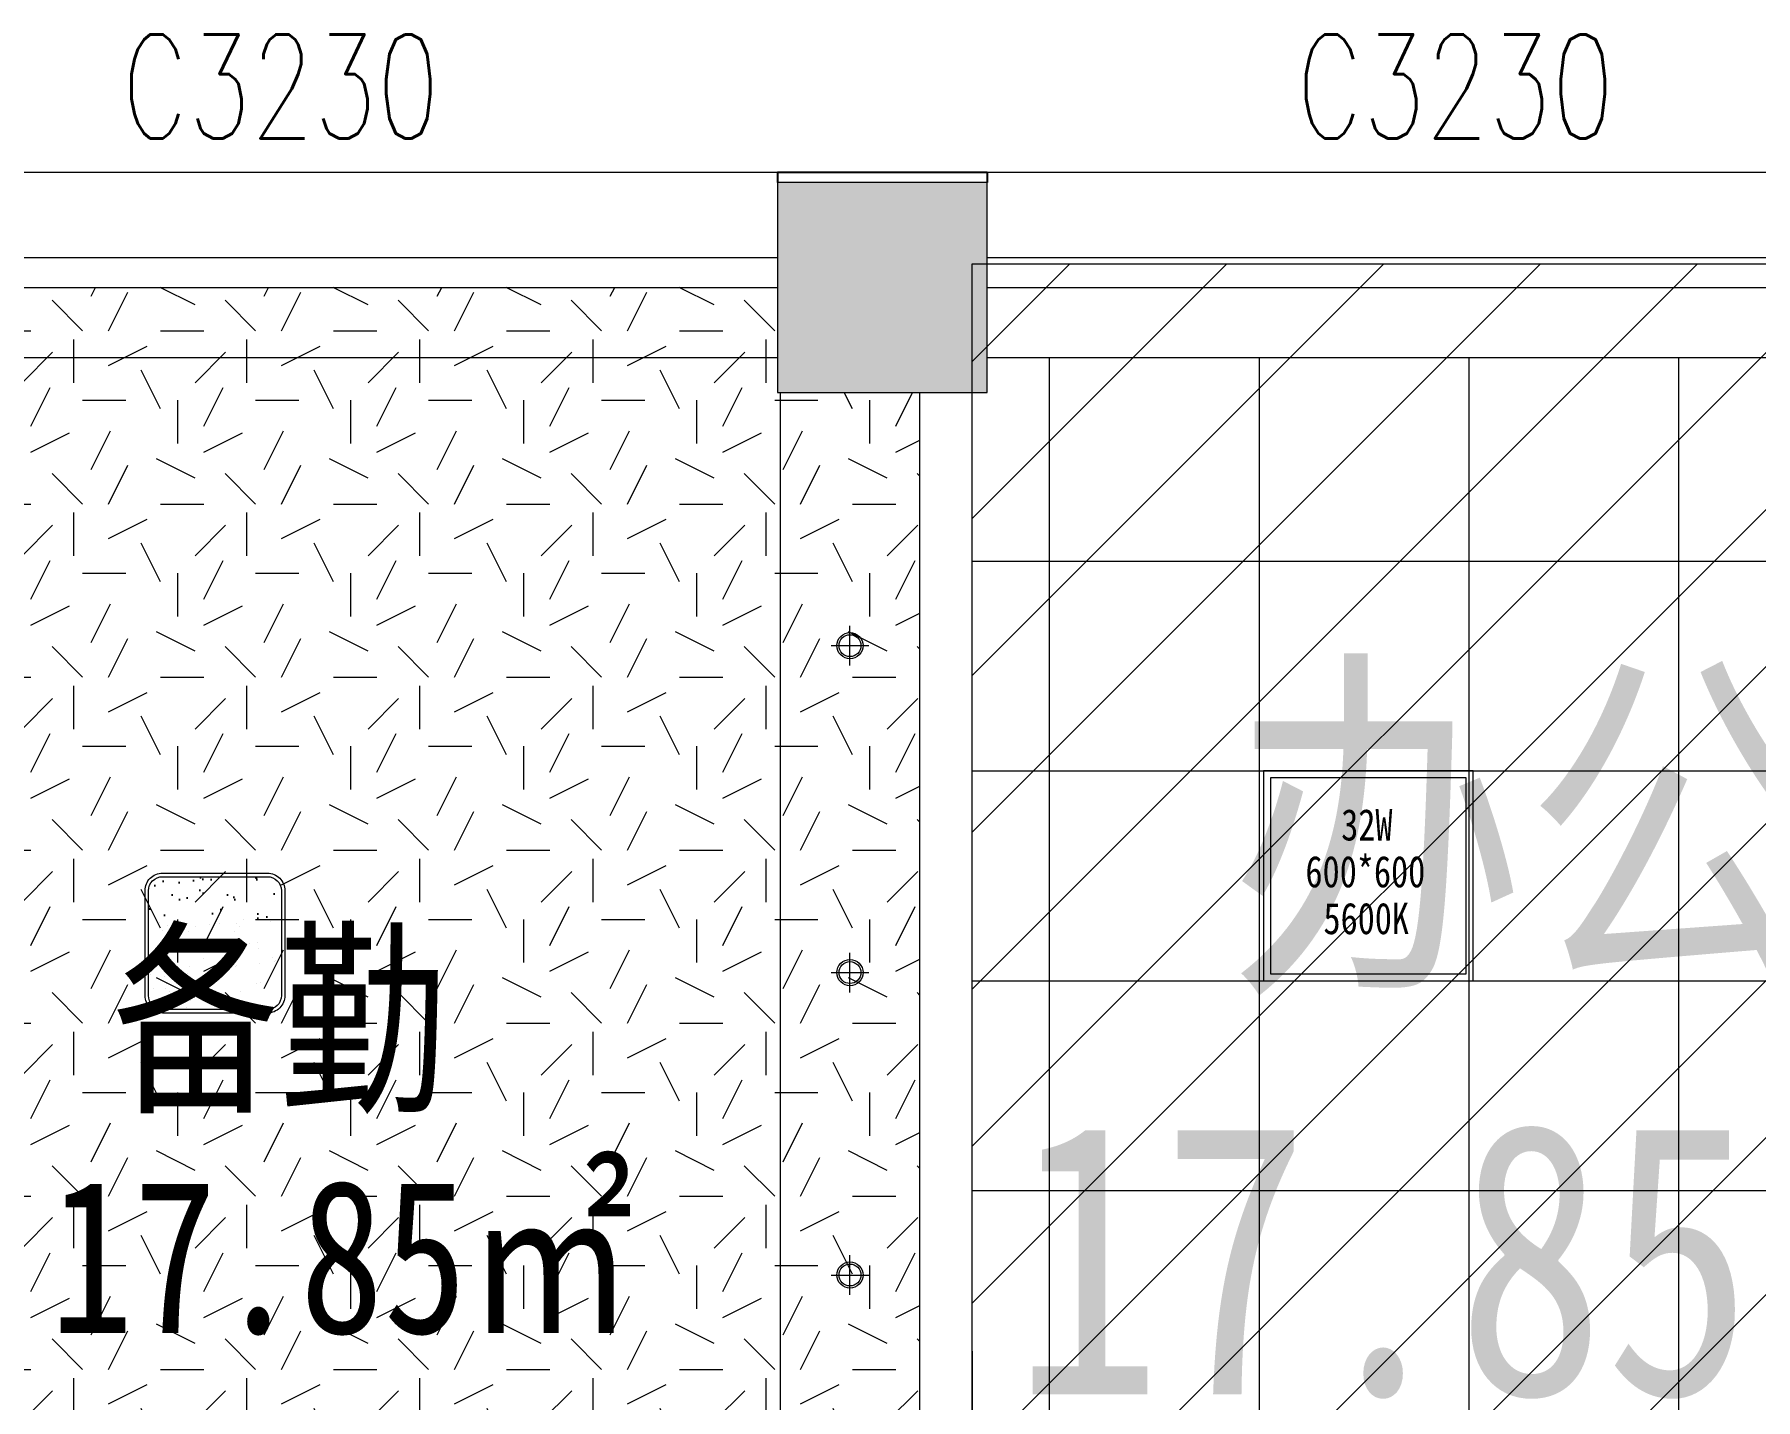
# Model space of a CAD drawing. Header units: millimetres. Extents: x 164760 to 3716174, y -1766400 to 11969.
# Drawn here: x 3560651 to 3565575, y -1633595 to -1629690 of the extents above; entities that cross this region are included whole.
import ezdxf

# ---------------------------------------------------------------- set-up
doc = ezdxf.new("R2010")
doc.units = ezdxf.units.MM
doc.header["$LTSCALE"] = 1000
doc.linetypes.add('DOTE', pattern=[2.42, 2, -0.2, 0.02, -0.2])
doc.layers.get('0').update_dxf_attribs({"color": 253, "linetype": 'CONTINUOUS'})
for name, color, linetype, lineweight in [('COLUMN', 253, 'CONTINUOUS', 0), ('FC-FLOOR【地材分格】', 253, 'CONTINUOUS', 0), ('FF-Win【窗】', 253, 'CONTINUOUS', 0), ('PUB_HATCH', 253, 'CONTINUOUS', 0), ('RC-LIGHT【天花灯具】', 253, 'CONTINUOUS', 0), ('RC-Modelling【天花造型】', 253, 'CONTINUOUS', 0), ('RC-STR【天花细线】', 253, 'CONTINUOUS', 0), ('RC-Text【天花文字】', 253, 'CONTINUOUS', 0), ('WALL', 253, 'CONTINUOUS', 0), ('Wall【墙体】', 253, 'CONTINUOUS', 0)]:
    doc.layers.add(name, color=color, linetype=linetype, lineweight=lineweight)
for name, color, linetype in [('FC-Text Annotation', 253, 'CONTINUOUS'), ('HATCH【填充】', 253, 'CONTINUOUS'), ('PUB_TEXT', 253, 'CONTINUOUS'), ('SURFACE', 253, 'CONTINUOUS'), ('WINDOW_TEXT', 253, 'CONTINUOUS')]:
    doc.layers.add(name, color=color, linetype=linetype)
doc.styles.add('_TCH_WINDOW', font='SIMPLEX', dxfattribs={"bigfont": 'GBCBIG'})
doc.styles.add('宋体', font='', dxfattribs={"width": 0.7})
doc.styles.add('文字', font='')
doc.styles.get('宋体').set_extended_font_data('SimSun')
doc.styles.get('文字').set_extended_font_data('SimSun')

# ---------------------------------------------------------------- blocks, each defined once
blk = doc.blocks.new('$WINLIB2D$00000004')
for p, q in [((-0.5, 0.5), (0.5, 0.5)), ((-0.5, 0.5), (-0.5, -0.5)), ((0.5, -0.5), (0.5, 0.5)), ((-0.5, 0.2406), (0.5, 0.2406)), ((-0.5, -0.5), (0.5, -0.5))]:
    blk.add_line(p, q)
blk = doc.blocks.new('海龙_0918165925')
at = {"layer": 'PUB_HATCH'}
blk.add_hatch(color=256, dxfattribs=at).paths.add_polyline_path([(32100, -600), (32700, -600), (32700, 0), (32100, 0)])
at = {"layer": 'COLUMN'}
for p, q in [((32700, 0), (32100, 0)), ((32100, -300), (32100, -600)), ((32700, -600), (32700, -300)), ((32100, -600), (32700, -600))]:
    blk.add_line(p, q, dxfattribs=at)
blk = doc.blocks.new('圆形筒灯')
at = {"color": 251, "linetype": 'DOTE', "ltscale": 43.504693}
blk.add_line((0, 90.6), (0, -90.6), dxfattribs=at)
at = {"color": 251, "linetype": 'DOTE', "ltscale": 41.297046}
blk.add_line((86, 0), (-86, 0), dxfattribs=at)
blk.add_ellipse((0, 0), major_axis=(-42.4, 42.4), ratio=1, start_param=2.355868237233172, end_param=8.639053544412757)
at = {"color": 251}
blk.add_ellipse((0, 0), major_axis=(35.4, 35.4), ratio=1, start_param=5.49871431692557, end_param=11.78189962410516, dxfattribs=at)
blk = doc.blocks.new('ZL_0603123899')
at = {"layer": 'HATCH【填充】'}
h = blk.add_hatch(dxfattribs=at)
h.set_pattern_fill('AR-SAND', color=251, scale=2)
h.set_pattern_definition([(37.5, (-190, -390), (-3.2, 97.883), [0, -77.216, 0, -86.36, 0, -82.55]), (7.5, (-190, -390), (89.905, 143.365), [0, -41.656, 0, -69.596, 0, -26.67]), (327.5, (-252.48, -390), (158.198, 0.287), [0, -25.4, 0, -91.44, 0, -119.38]), (317.5, (-252.48, -390), (152.71, 44.586), [0, -12.7, 0, -59.944, 0, -68.58])])
h.paths.add_polyline_path([(190, -50, 0.414214), (150, -10), (-150, -10, 0.414214), (-190, -50), (-190, -350, 0.414214), (-150, -390), (150, -390, 0.414214), (190, -350)])
at = {"layer": 'RC-LIGHT【天花灯具】'}
blk.add_lwpolyline([(-150, 0), (150, 0, -0.414214), (200, -50), (200, -350, -0.414214), (150, -400), (-150, -400, -0.414214), (-200, -350), (-200, -50, -0.414214)], format="xyb", close=True, dxfattribs=at)
at = {"layer": 'RC-LIGHT【天花灯具】', "color": 8}
blk.add_lwpolyline([(-150, -10), (150, -10, -0.414214), (190, -50), (190, -350, -0.414214), (150, -390), (-150, -390, -0.414214), (-190, -350), (-190, -50, -0.414214)], format="xyb", close=True, dxfattribs=at)
blk = doc.blocks.new('ZL_12085679')
at = {"layer": 'RC-LIGHT【天花灯具】'}
blk.add_lwpolyline([(300, 0), (-300, 0), (-300, -600), (300, -600)], close=True, dxfattribs=at)
at = {"layer": 'RC-LIGHT【天花灯具】', "color": 8}
blk.add_lwpolyline([(280, -20), (-280, -20), (-280, -580), (280, -580)], close=True, dxfattribs=at)
at = {"layer": 'RC-LIGHT【天花灯具】', "style": '文字', "width": 0.8}
for s, p in [('32W', (-78, -199)), ('600*600', (-180.2, -332.9)), ('5600K', (-128.7, -466.8))]:
    blk.add_text(s, height=90, dxfattribs=at).set_placement(p)

msp = doc.modelspace()

# ---------------------------------------------------------------- hatches: boundary and pattern name
at = {"layer": 'FC-FLOOR【地材分格】'}
h = msp.add_hatch(dxfattribs=at)
h.set_pattern_fill('DD地毯1SC500', color=256, scale=495, double=1, pattern_type=2)
h.set_pattern_definition([(0, (3266486.35, -1418678.75), (495, 495), [123.75, -371.25]), (0, (3266758.6, -1418381.75), (495, 495), [123.75, -371.25]), (90, (3266535.85, -1418505.5), (-495, 495), [123.75, -371.25]), (90, (3266733.85, -1418332.25), (-495, 495), [123.75, -371.25]), (45, (3266585.35, -1418332.25), (0, 495), [123.75, -576.2857]), (135, (3266758.6, -1418678.75), (-495, 5e-14), [123.75, -576.2857]), (26.56505, (3266610.1, -1418530.25), (495, -2e-06), [123.75, -983.10365]), (26.56505, (3266832.85, -1418282.75), (495, -2e-06), [123.75, -983.10365]), (63.43495, (3266832.85, -1418678.75), (-2e-06, 495), [123.75, -983.10365]), (63.43495, (3266610.1, -1418456), (-2e-06, 495), [123.75, -983.10365]), (63.43495, (3266783.35, -1418579.75), (-2e-06, 495), [123.75, -983.10365]), (116.56505, (3266486.35, -1418406.5), (2e-06, 495), [123.75, -983.10365]), (153.43495, (3266585.35, -1418604.5), (-495, -2e-06), [123.75, -983.10365])])
h.paths.add_polyline_path([(3563184.3, -1630714.2), (3562776.9, -1630714.2), (3562776.9, -1630414.2), (3559576.9, -1630414.2), (3559551.9, -1630414.2), (3559548.8, -1636564.2), (3560122.8, -1636564.5), (3560122.8, -1636564.2), (3561222.8, -1636564.2), (3561265.5, -1636564.2), (3561265.5, -1635905.6), (3561265.5, -1635105.6), (3561265.5, -1633962.8), (3563184.3, -1633962.8)])
at = {"layer": 'WALL', "ltscale": 10}
h = msp.add_hatch(dxfattribs=at)
h.set_pattern_fill('ANSI31', color=256, scale=100)
h.set_pattern_definition([(45, (3561299.02, -1688787.38), (-224.5064, 224.5064), [])])
h.paths.add_polyline_path([(3566602, -1630346.4), (3566577, -1630346.4), (3563334.4, -1630346.4), (3563334.5, -1636564.2), (3565654.5, -1636564.2), (3565654.5, -1633962.8), (3566602, -1633962.8)])

# ---------------------------------------------------------------- linework, layer by layer
at = {"layer": 'RC-Modelling【天花造型】'}
for p, q in [((3490776.9, -1630614.2), (3562776.9, -1630614.2)), ((3563376.9, -1630614.2), (3569976.9, -1630614.2)), ((3562784.3, -1630714.2), (3562784.3, -1633964.5))]:
    msp.add_line(p, q, dxfattribs=at)
at = {"layer": 'RC-STR【天花细线】'}
for p, q in [((3563555.6, -1636564.2), (3563555.6, -1630614.2)), ((3564155.6, -1636564.2), (3564155.6, -1630614.2)), ((3564755.6, -1636564.2), (3564755.6, -1630614.2)), ((3565355.6, -1636564.2), (3565355.6, -1630614.2)), ((3563334.3, -1631196.8), (3566601.9, -1631196.8)), ((3563334.3, -1631796.8), (3566601.9, -1631796.8)), ((3563334.3, -1632396.8), (3566601.9, -1632396.8)), ((3563334.3, -1632996.8), (3566601.9, -1632996.8))]:
    msp.add_line(p, q, dxfattribs=at)
at = {"layer": 'RC-Text【天花文字】'}
msp.add_lwpolyline([(3563334.5, -1636564.1), (3563334.4, -1630346.4), (3566577, -1630346.4), (3566602, -1630346.4), (3566602, -1633962.7), (3565654.5, -1633962.7), (3565654.5, -1636564.1), (3565654.5, -1636564.1), (3563334.5, -1636564.1)], dxfattribs=at)
at = {"layer": 'SURFACE'}
for p, q in [((3562776.9, -1630084.2), (3562776.9, -1630114.2)), ((3562776.9, -1630084.2), (3563076.9, -1630084.2)), ((3563076.9, -1630084.2), (3563376.9, -1630084.2)), ((3563376.9, -1630084.2), (3563376.9, -1630114.2))]:
    msp.add_line(p, q, dxfattribs=at)
at = {"layer": 'Wall【墙体】', "color": 9}
for p, q in [((3563184.3, -1636564.2), (3563184.3, -1630717.2)), ((3563334.3, -1636564.2), (3563334.3, -1630717.2))]:
    msp.add_line(p, q, dxfattribs=at)

# ---------------------------------------------------------------- block references
at = {"layer": 'COLUMN'}
msp.add_blockref('海龙_0918165925', (3530676.9, -1630114.2), dxfattribs=at)
at = {"layer": 'FF-Win【窗】'}
ref = msp.add_blockref('$WINLIB2D$00000004', (3561176.9, -1630249.2), dxfattribs=dict(at, xscale=3200, yscale=-330, zscale=3200))
ref.add_attrib('A', 'C3230', (3560901.7, -1629987.9), dxfattribs={"layer": 'WINDOW_TEXT', "height": 297.5, "style": '_TCH_WINDOW', "width": 0.705882})
ref = msp.add_blockref('$WINLIB2D$00000004', (3564976.9, -1630249.2), dxfattribs=dict(at, xscale=3200, yscale=-330, zscale=3200))
ref.add_attrib('A', 'C3230', (3564262.1, -1629987.9), dxfattribs={"layer": 'WINDOW_TEXT', "height": 297.5, "style": '_TCH_WINDOW', "width": 0.705882})
at = {"layer": 'RC-LIGHT【天花灯具】', "xscale": 0.625, "yscale": 0.625, "zscale": 0.625, "rotation": 180}
for p in [(3562984.3, -1631438.5), (3562984.3, -1632373.5), (3562984.3, -1633238.5)]:
    msp.add_blockref('圆形筒灯', p, dxfattribs=at)
at = {"layer": 'RC-LIGHT【天花灯具】'}
msp.add_blockref('ZL_12085679', (3564467.7, -1631796.8), dxfattribs=at)
at = {"layer": 'RC-LIGHT【天花灯具】', "rotation": 180}
msp.add_blockref('ZL_0603123899', (3561167.6, -1632489.3), dxfattribs=at)

# ---------------------------------------------------------------- texts
at = {"layer": 'FC-Text Annotation', "style": '文字', "width": 0.8}
for s, p in [('备勤', (3560873.6, -1632727.8)), ('17.85㎡', (3560695, -1633404.6))]:
    msp.add_text(s, height=438.58, dxfattribs=at).set_placement(p)
at = {"layer": 'PUB_TEXT', "style": '宋体', "width": 0.8}
for s, p in [('办公', (3564068, -1632350.2)), ('17.85㎡', (3563452.4, -1633579.9))]:
    msp.add_text(s, height=777.08, dxfattribs=at).set_placement(p)

doc.saveas('drawing.dxf')
